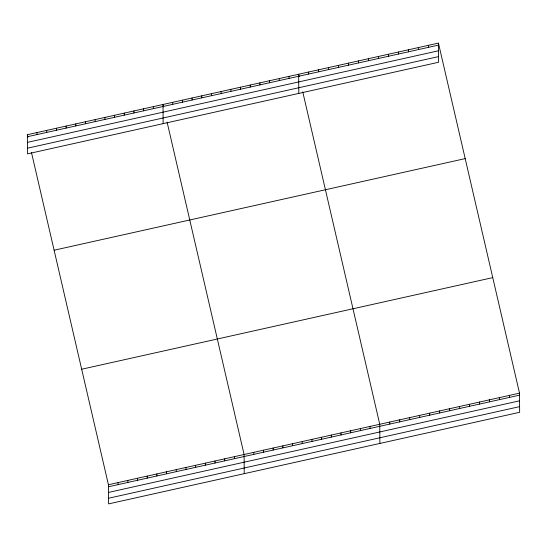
<?xml version="1.0" encoding="UTF-8"?>
<svg xmlns="http://www.w3.org/2000/svg" width="547" height="547" viewBox="0 0 547 547"><rect width="100%" height="100%" fill="white"/><g stroke="black" fill="none" stroke-linecap="round" stroke-linejoin="round"><path stroke-width="0.82" d="M438.434 43.097L438.571 62.262L27.487 153.864L27.35 134.706L438.434 43.097L519.513 393.136L519.65 412.294L108.566 503.903L108.429 484.738L31.439 152.353M27.364 136.729L438.448 45.121M27.405 142.384L438.489 50.775M27.446 148.21L438.53 56.608M54.105 250.218L465.189 158.609M81.674 369.232L492.758 277.623M108.429 484.738L519.513 393.136M108.443 486.768L519.534 395.16M108.484 492.423L519.568 400.814M108.525 498.249L519.609 406.64M299.223 76.648L298.669 74.242L298.799 93.407M302.758 91.889L379.748 424.281L379.878 443.446M163.567 106.877L163.006 104.47L163.143 123.636M167.095 122.118L244.092 454.509L244.222 473.675M27.35 134.706L27.911 137.112M509.531 395.358L509.544 397.389M499.548 397.58L499.561 399.611M489.565 399.809L489.579 401.833M479.582 402.031L479.596 404.062M469.599 404.26L469.613 406.284M459.617 406.483L459.63 408.506M449.634 408.705L449.648 410.735M439.651 410.934L439.665 412.958M428.451 45.319L428.465 47.35M429.662 413.156L429.675 415.187M418.469 47.548L418.482 49.572M419.679 415.378L419.693 417.409M408.486 49.77L408.5 51.801M409.696 417.607L409.71 419.631M398.503 51.992L398.517 54.023M399.713 419.829L399.727 421.86M388.52 54.221L388.534 56.245M389.731 422.058L389.744 424.082M378.538 56.444L378.551 58.474M368.548 58.673L368.569 60.696M370.059 426.441L370.073 428.465M358.565 60.895L358.579 62.919M360.37 428.602L360.384 430.626M348.583 63.117L348.596 65.148M350.675 430.756L350.689 432.786M338.6 65.346L338.614 67.37M340.986 432.916L341 434.947M331.297 435.077L331.311 437.101M328.617 67.568L328.631 69.599M321.609 437.238L321.622 439.262M318.634 69.79L318.648 71.821M311.92 439.398L311.934 441.422M308.652 72.019L308.665 74.043M302.231 441.552L302.245 443.583M292.536 443.713L292.549 445.743M288.98 76.402L288.994 78.433M282.847 445.873L282.861 447.904M279.285 78.563L279.298 80.587M273.158 448.034L273.172 450.058M269.596 80.724L269.609 82.747M263.469 450.195L263.483 452.219M259.907 82.877L259.921 84.908M253.781 452.348L253.794 454.379M250.218 85.038L250.232 87.069M240.53 87.199L240.543 89.229M234.396 456.67L234.41 458.701M230.841 89.359L230.855 91.383M224.708 458.83L224.721 460.854M221.145 91.52L221.159 93.544M215.019 460.991L215.033 463.015M211.457 93.674L211.47 95.704M205.33 463.145L205.344 465.176M201.768 95.834L201.781 97.865M195.641 465.306L195.655 467.336M192.079 97.995L192.093 100.026M185.953 467.466L185.966 469.497M182.39 100.156L182.404 102.18M176.257 469.627L176.271 471.651M172.702 102.316L172.715 104.34M166.568 471.787L166.582 473.811M156.88 473.941L156.893 475.972M153.317 106.631L153.331 108.662M147.191 476.102L147.205 478.133M143.629 108.791L143.642 110.822M137.502 478.263L137.516 480.293M133.94 110.952L133.953 112.976M127.813 480.423L127.827 482.447M124.251 113.113L124.265 115.137M118.118 482.584L118.131 484.608M114.562 115.267L114.576 117.297M104.867 117.427L104.88 119.458M95.178 119.588L95.192 121.619M85.489 121.749L85.503 123.772M75.801 123.909L75.814 125.933M66.112 126.07L66.125 128.094M56.423 128.224L56.437 130.254M46.727 130.384L46.741 132.415M37.039 132.545L37.052 134.569"/></g></svg>
